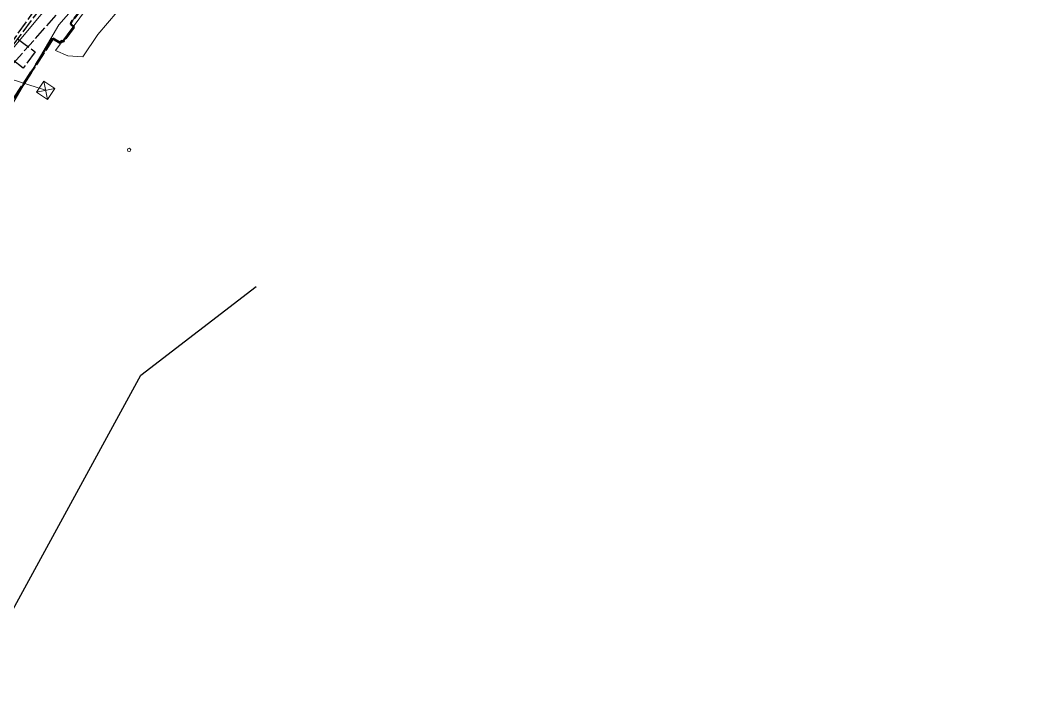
# Model space of a CAD drawing. Header units: metres. Extents: x 105014 to 106600, y 111320 to 118425.
# Drawn here: x 105607.7 to 105698.1, y 113638 to 113697.9 of the extents above; entities that cross this region are included whole.
import ezdxf

# ---------------------------------------------------------------- set-up
doc = ezdxf.new("R2010")
doc.units = ezdxf.units.M
doc.linetypes.add('DASHED', pattern=[1.524, 1.27, -0.254])
for name, color, linetype, lineweight in [('00-BASE-LIMITE', 7, 'DASHED', 50), ('00-BASE-UE', 42, 'DASHED', 25), ('20-EP-ZONA-DURA', 253, 'CONTINUOUS', 13), ('30-RED-ENEL-EXIST', 13, 'CONTINUOUS', 13), ('30-RED-ENEL-NODOS', 11, 'CONTINUOUS', 13), ('30-RED-ENEL-PROY', 1, 'DASHED', 25), ('30-RED-ETB-EXIST', 145, 'CONTINUOUS', 13), ('30-RED-MOVISTAR-PROY', 4, 'DASHED', 25), ('35-RH-ACUE-MENOR-EXIST', 151, 'CONTINUOUS', 13), ('35-RH-ACUE-MENOR-PROY', 5, 'DASHED', 25), ('35-RH-PLUV-COLECTOR', 96, 'CONTINUOUS', 30), ('60-PREDIAL-LOTE', 42, 'CONTINUOUS', 13)]:
    doc.layers.add(name, color=color, linetype=linetype, lineweight=lineweight)

# ---------------------------------------------------------------- blocks, each defined once
blk = doc.blocks.new('POSTE')
blk.add_circle((0, 0), 0.15)
blk = doc.blocks.new('CAJA_ENEL')
for p, q in [((-0.6, -0.6), (0.6, 0.6)), ((-0.6, 0.6), (0.6, -0.6))]:
    blk.add_line(p, q)
blk.add_lwpolyline([(-0.6, -0.6), (0.6, -0.6), (0.6, 0.6), (-0.6, 0.6)], close=True)

msp = doc.modelspace()

# ---------------------------------------------------------------- linework, layer by layer
at = {"layer": '00-BASE-LIMITE'}
msp.add_lwpolyline([(105614.3297, 113700.2317), (105612.3163, 113697.6987), (105612.2867, 113697.5347), (105612.5995, 113697.2453), (105611.6053, 113695.9225), (105611.4281, 113696.0205), (105611.3457, 113695.8299), (105610.6845, 113696.2385), (105608.7125, 113693.1741), (105605.8169, 113688.8167)], dxfattribs=at)
at = {"layer": '00-BASE-UE'}
msp.add_lwpolyline([(105614.3297, 113700.2317), (105612.3163, 113697.6987), (105612.2867, 113697.5347), (105612.5995, 113697.2453), (105611.6053, 113695.9225), (105611.4281, 113696.0205), (105611.3457, 113695.8299), (105610.6845, 113696.2385), (105608.7125, 113693.1741), (105605.8169, 113688.8167)], dxfattribs=at)
at = {"layer": '20-EP-ZONA-DURA'}
msp.add_lwpolyline([(105607.5536, 113700.0491), (105607.7571, 113700.3162), (105609.017, 113699.3302), (105609.0957, 113699.2687), (105612.3003, 113703.3638), (105615.1066, 113701.1677), (105615.1066, 113701.1677), (105614.3297, 113700.2317), (105612.3163, 113697.6987), (105612.2867, 113697.5347), (105612.5995, 113697.2453), (105611.6053, 113695.9225), (105611.4281, 113696.0205), (105611.3457, 113695.8299), (105610.6845, 113696.2385), (105608.7125, 113693.1741), (105605.8169, 113688.8167)], dxfattribs=at)
at = {"layer": '30-RED-ENEL-EXIST'}
msp.add_lwpolyline([(105606.0619, 113692.8321), (105610.0185, 113691.5569)], dxfattribs=at)
at = {"layer": '30-RED-ENEL-PROY'}
msp.add_lwpolyline([(105606.0619, 113692.8321), (105622.1555, 113710.8177)], dxfattribs=at)
at = {"layer": '30-RED-ETB-EXIST'}
msp.add_lwpolyline([(105605.779, 113693.925), (105605.826, 113693.886), (105631.928, 113725.236), (105632.339, 113725.669)], dxfattribs=at)
at = {"layer": '30-RED-MOVISTAR-PROY'}
msp.add_lwpolyline([(105592.4894, 113672.1116), (105597.9303, 113682.9753), (105609.2591, 113699.1275), (105620.9324, 113712.9691), (105665.0309, 113757.36)], dxfattribs=at)
at = {"layer": '35-RH-ACUE-MENOR-EXIST'}
for points in [[(105701.94, 113823.25), (105699.93, 113816.96), (105686.17, 113789.85), (105674.38, 113772.16), (105658.11, 113750.83), (105611.21, 113697.46)], [(105611.21, 113697.46), (105599.8, 113678.01), (105584.34, 113655.64), (105573.02, 113633.03)]]:
    msp.add_lwpolyline(points, dxfattribs=at)
at = {"layer": '35-RH-ACUE-MENOR-PROY'}
for points in [[(105700.1008, 113792.4003), (105691.1917, 113774.2351), (105690.5942, 113773.0167), (105666.412, 113759.6328), (105642.7772, 113734.9224), (105616.0584, 113707.5833), (105607.4793, 113696.2024), (105598.5721, 113684.3861), (105597.0873, 113681.9335), (105574.088, 113633.3271)], [(105607.4735, 113696.2038), (105609.0872, 113695.0223), (105607.9822, 113693.5383), (105605.6756, 113695.4071)]]:
    msp.add_lwpolyline(points, dxfattribs=at)
at = {"layer": '35-RH-PLUV-COLECTOR'}
for points in [[(105618.601, 113665.832), (105629.0252, 113673.8315)], [(105599.273, 113630.413), (105618.601, 113665.832)]]:
    msp.add_lwpolyline(points, dxfattribs=at)
at = {"layer": '60-PREDIAL-LOTE'}
msp.add_lwpolyline([(105617.3378, 113699.6582), (105614.7442, 113696.5771), (105614.7442, 113696.5771), (105613.3655, 113694.5655), (105612.0234, 113694.6716), (105610.9127, 113695.1364), (105617.405, 113703.9094)], dxfattribs=at)

# ---------------------------------------------------------------- block references
at = {"layer": '30-RED-ENEL-NODOS'}
for name, p, rotation in [('CAJA_ENEL', (105610.0184, 113691.557), 146), ('POSTE', (105617.5579, 113686.1712), 54.4)]:
    msp.add_blockref(name, p, dxfattribs=dict(at, rotation=rotation))

doc.saveas('drawing.dxf')
